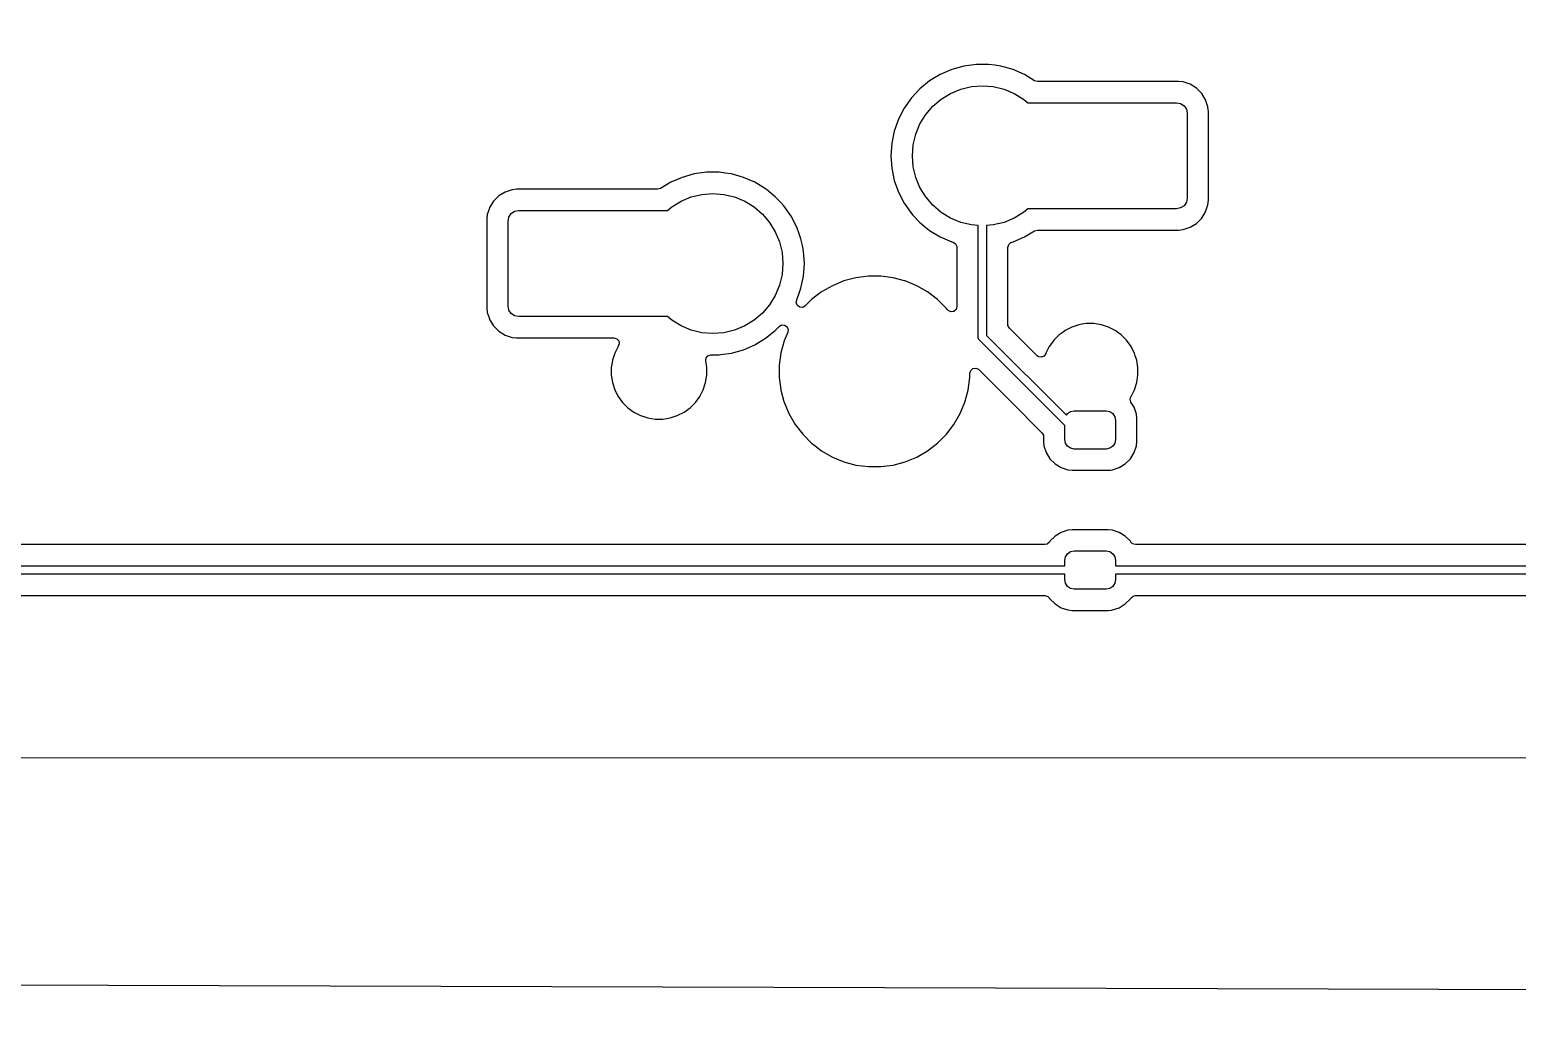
# Model space of a CAD drawing. Header units: millimetres. Extents: x 46 to 4458, y 59 to 1499.
# Drawn here: x 1683.35 to 1718.4, y 832.69 to 855.93 of the extents above; entities that cross this region are included whole.
import ezdxf

# ---------------------------------------------------------------- set-up
doc = ezdxf.new("R2010")
doc.units = ezdxf.units.MM
doc.layers.add('BLACK', color=7, linetype='Continuous')

msp = doc.modelspace()

# ---------------------------------------------------------------- linework, layer by layer
msp.add_lwpolyline([(1739.51188, 833.25441), (1638.06271, 833.5564), (1638.38771, 944.69762), (2107.13583, 944.69762), (2107.13583, 832.69492), (1950.85196, 832.69492)])
at = {"layer": 'BLACK', "linetype": 'Continuous'}
for p, q in [((1704.80644, 854.88075), (1704.55507, 854.72789)), ((1705.07627, 854.99795), (1704.80644, 854.88075)), ((1704.80644, 854.88075), (1704.80644, 854.88075)), ((1705.35956, 855.07733), (1705.07627, 854.99795)), ((1705.65102, 855.11739), (1705.35956, 855.07733)), ((1705.35956, 855.07733), (1705.35956, 855.07733)), ((1705.94522, 855.11739), (1705.65102, 855.11739)), ((1705.65102, 855.11739), (1705.65102, 855.11739)), ((1706.09095, 855.09736), (1705.94522, 855.11739)), ((1705.94522, 855.11739), (1705.94522, 855.11739)), ((1706.23667, 855.07733), (1706.09095, 855.09736)), ((1706.23668, 855.07733), (1706.23667, 855.07733)), ((1706.51996, 854.99795), (1706.23668, 855.07733)), ((1706.23668, 855.07733), (1706.23668, 855.07733)), ((1706.78979, 854.88075), (1706.51996, 854.99795)), ((1706.7898, 854.88075), (1706.78979, 854.88075)), ((1707.02875, 854.73544), (1706.7898, 854.88075)), ((1704.32686, 854.54223), (1704.12605, 854.32721)), ((1704.55507, 854.72789), (1704.32686, 854.54223)), ((1705.04904, 854.43705), (1705.28824, 854.53613)), ((1705.28824, 854.53613), (1705.54, 854.59657)), ((1705.54, 854.59657), (1705.79812, 854.61689)), ((1705.79812, 854.61689), (1706.05624, 854.59657)), ((1706.05624, 854.59657), (1706.308, 854.53613)), ((1706.308, 854.53613), (1706.5472, 854.43705)), ((1707.09318, 854.71739), (1707.02875, 854.73544)), ((1708.47099, 854.71739), (1707.09318, 854.71739)), ((1708.471, 854.71739), (1708.47099, 854.71739)), ((1710.42313, 854.71739), (1708.471, 854.71739)), ((1710.42314, 854.71739), (1710.42313, 854.71739)), ((1710.52591, 854.70689), (1710.42314, 854.71739)), ((1710.52592, 854.70689), (1710.52591, 854.70689)), ((1710.69245, 854.6517), (1710.52592, 854.70689)), ((1710.84178, 854.5596), (1710.69245, 854.6517)), ((1710.96583, 854.43554), (1710.84178, 854.5596)), ((1704.12605, 854.32721), (1703.9564, 854.08687)), ((1704.63139, 854.13361), (1704.82827, 854.30177)), ((1704.82827, 854.30177), (1705.04904, 854.43705)), ((1706.5472, 854.43705), (1706.76797, 854.30177)), ((1706.76797, 854.30177), (1706.86734, 854.21689)), ((1706.86734, 854.21689), (1708.42312, 854.21689)), ((1708.42312, 854.21689), (1710.37312, 854.21689)), ((1710.37312, 854.21689), (1710.46879, 854.19786)), ((1710.46879, 854.19786), (1710.5499, 854.14366)), ((1710.5499, 854.14366), (1710.60409, 854.06256)), ((1711.05793, 854.28622), (1710.96583, 854.43554)), ((1711.10563, 854.14229), (1711.05793, 854.28622)), ((1703.82105, 853.82565), (1703.72253, 853.54845)), ((1703.9564, 854.08687), (1703.82105, 853.82565)), ((1703.9564, 854.08687), (1703.9564, 854.08687)), ((1704.32796, 853.71597), (1704.46324, 853.93673)), ((1704.46324, 853.93673), (1704.63139, 854.13361)), ((1710.60409, 854.06256), (1710.62312, 853.96689)), ((1710.62312, 853.96689), (1710.62312, 851.96689)), ((1711.11312, 854.11969), (1711.10563, 854.14229)), ((1711.11312, 854.11968), (1711.11312, 854.11969)), ((1711.12069, 854.0456), (1711.11312, 854.11968)), ((1711.12362, 854.0169), (1711.12069, 854.0456)), ((1711.12362, 851.91688), (1711.12362, 854.0169)), ((1703.72252, 853.54843), (1703.66267, 853.2604)), ((1703.72253, 853.54845), (1703.72252, 853.54843)), ((1704.16843, 853.225), (1704.22888, 853.47677)), ((1704.22888, 853.47677), (1704.32796, 853.71597)), ((1703.66267, 853.2604), (1703.64259, 852.96689)), ((1703.66267, 853.2604), (1703.66267, 853.2604)), ((1704.14812, 852.96689), (1704.16843, 853.225)), ((1703.64259, 852.96689), (1703.66267, 852.67338)), ((1704.16843, 852.70877), (1704.14812, 852.96689)), ((1698.72627, 852.45795), (1698.45644, 852.34075)), ((1699.00956, 852.53733), (1698.72627, 852.45795)), ((1699.30102, 852.57739), (1699.00956, 852.53733)), ((1699.00956, 852.53733), (1699.00956, 852.53733)), ((1699.59522, 852.57739), (1699.30102, 852.57739)), ((1699.30102, 852.57739), (1699.30102, 852.57739)), ((1699.73407, 852.5583), (1699.59522, 852.57739)), ((1699.59522, 852.57739), (1699.59522, 852.57739)), ((1699.88667, 852.53733), (1699.73407, 852.5583)), ((1699.88668, 852.53733), (1699.88667, 852.53733)), ((1700.16996, 852.45795), (1699.88668, 852.53733)), ((1699.88668, 852.53733), (1699.88668, 852.53733)), ((1700.43979, 852.34075), (1700.16996, 852.45795)), ((1703.66267, 852.67338), (1703.66267, 852.67337)), ((1703.66267, 852.67337), (1703.72252, 852.38534)), ((1704.22888, 852.45701), (1704.16843, 852.70877)), ((1704.32796, 852.2178), (1704.22888, 852.45701)), ((1694.55378, 852.1117), (1694.40446, 852.0196)), ((1694.55379, 852.1117), (1694.55378, 852.1117)), ((1694.72032, 852.16689), (1694.55379, 852.1117)), ((1694.8231, 852.17739), (1694.72032, 852.16689)), ((1694.72032, 852.16689), (1694.72032, 852.16689)), ((1694.82312, 852.17739), (1694.8231, 852.17739)), ((1698.15306, 852.17739), (1694.82312, 852.17739)), ((1698.21749, 852.19544), (1698.15306, 852.17739)), ((1698.45644, 852.34075), (1698.21749, 852.19544)), ((1698.45644, 852.34075), (1698.45644, 852.34075)), ((1698.93824, 851.99613), (1699.19, 852.05657)), ((1699.19, 852.05657), (1699.44812, 852.07689)), ((1699.44812, 852.07689), (1699.70624, 852.05657)), ((1699.70624, 852.05657), (1699.958, 851.99613)), ((1700.4398, 852.34075), (1700.43979, 852.34075)), ((1700.69116, 852.18789), (1700.4398, 852.34075)), ((1700.69117, 852.18789), (1700.69116, 852.18789)), ((1700.71321, 852.16995), (1700.69117, 852.18789)), ((1700.69117, 852.18789), (1700.69117, 852.18789)), ((1700.91938, 852.00223), (1700.71321, 852.16995)), ((1703.72252, 852.38534), (1703.72253, 852.38533)), ((1703.72253, 852.38533), (1703.82105, 852.10813)), ((1703.82105, 852.10813), (1703.9564, 851.84691)), ((1704.46324, 851.99704), (1704.32796, 852.2178)), ((1694.17614, 851.70951), (1694.13312, 851.57968)), ((1694.1883, 851.74622), (1694.17614, 851.70951)), ((1694.18831, 851.74622), (1694.1883, 851.74622)), ((1694.28041, 851.89555), (1694.18831, 851.74622)), ((1694.40446, 852.0196), (1694.28041, 851.89555)), ((1698.37889, 851.67689), (1698.47827, 851.76177)), ((1698.47827, 851.76177), (1698.69904, 851.89705)), ((1698.69904, 851.89705), (1698.93824, 851.99613)), ((1699.958, 851.99613), (1700.1972, 851.89705)), ((1700.1972, 851.89705), (1700.41797, 851.76177)), ((1700.41797, 851.76177), (1700.61485, 851.59361)), ((1700.91938, 852.00222), (1700.91938, 852.00223)), ((1701.04235, 851.87055), (1700.91938, 852.00222)), ((1700.91938, 852.00222), (1700.91938, 852.00222)), ((1701.12019, 851.78721), (1701.04235, 851.87055)), ((1701.28984, 851.54687), (1701.12019, 851.78721)), ((1703.9564, 851.84691), (1703.9564, 851.8469)), ((1703.9564, 851.8469), (1704.12605, 851.60656)), ((1704.63139, 851.80016), (1704.46324, 851.99704)), ((1704.82827, 851.63201), (1704.63139, 851.80016)), ((1706.86734, 851.71689), (1706.76797, 851.63201)), ((1708.32312, 851.71689), (1706.86734, 851.71689)), ((1710.37312, 851.71689), (1708.32312, 851.71689)), ((1710.46879, 851.73592), (1710.37312, 851.71689)), ((1710.5499, 851.79011), (1710.46879, 851.73592)), ((1710.60409, 851.87122), (1710.5499, 851.79011)), ((1710.62312, 851.96689), (1710.60409, 851.87122)), ((1711.05793, 851.64755), (1711.11312, 851.81409)), ((1711.11312, 851.81409), (1711.12362, 851.91688)), ((1694.13312, 851.57968), (1694.12262, 851.4769)), ((1694.12262, 851.4769), (1694.12262, 849.37689)), ((1694.13312, 851.57968), (1694.13312, 851.57968)), ((1694.13312, 851.57968), (1694.13312, 851.57968)), ((1694.62312, 851.42689), (1694.64215, 851.52256)), ((1694.62312, 849.42689), (1694.62312, 851.42689)), ((1694.64215, 851.52256), (1694.69634, 851.60366)), ((1694.69634, 851.60366), (1694.77745, 851.65786)), ((1694.77745, 851.65786), (1694.87312, 851.67689)), ((1694.87312, 851.67689), (1696.92312, 851.67689)), ((1696.92312, 851.67689), (1698.37889, 851.67689)), ((1700.61485, 851.59361), (1700.783, 851.39673)), ((1700.783, 851.39673), (1700.91828, 851.17597)), ((1701.28984, 851.54686), (1701.28984, 851.54687)), ((1701.28984, 851.54687), (1701.28984, 851.54687)), ((1701.42519, 851.28565), (1701.28984, 851.54686)), ((1704.12605, 851.60656), (1704.16292, 851.56709)), ((1704.16292, 851.56709), (1704.31506, 851.40418)), ((1704.31506, 851.40418), (1704.32686, 851.39155)), ((1704.32686, 851.39155), (1704.42002, 851.31576)), ((1705.04904, 851.49673), (1704.82827, 851.63201)), ((1705.28824, 851.39764), (1705.04904, 851.49673)), ((1705.54, 851.3372), (1705.28824, 851.39764)), ((1706.308, 851.39764), (1706.05624, 851.3372)), ((1706.5472, 851.49673), (1706.308, 851.39764)), ((1706.76797, 851.63201), (1706.5472, 851.49673)), ((1710.69245, 851.28207), (1710.84178, 851.37418)), ((1710.84178, 851.37418), (1710.96583, 851.49823)), ((1710.96583, 851.49823), (1711.05793, 851.64755)), ((1700.91828, 851.17597), (1701.01736, 850.93677)), ((1701.48075, 851.12932), (1701.42519, 851.28565)), ((1701.52371, 851.00845), (1701.48075, 851.12932)), ((1701.52371, 851.00843), (1701.52371, 851.00845)), ((1701.55695, 850.84849), (1701.52371, 851.00843)), ((1704.42002, 851.31576), (1704.55507, 851.20589)), ((1704.55507, 851.20589), (1704.55507, 851.20589)), ((1704.55507, 851.20589), (1704.55507, 851.20589)), ((1704.55507, 851.20589), (1704.80644, 851.05303)), ((1704.80644, 851.05303), (1704.80644, 851.05303)), ((1704.80644, 851.05303), (1705.07628, 850.93582)), ((1705.69885, 851.3247), (1705.54, 851.3372)), ((1705.70004, 848.67497), (1705.69885, 851.3247)), ((1706.05624, 851.3372), (1705.89694, 851.32467)), ((1705.89694, 851.32467), (1705.8981, 848.73325)), ((1706.51996, 850.93582), (1706.78979, 851.05302)), ((1706.78979, 851.05302), (1706.7898, 851.05303)), ((1706.7898, 851.05303), (1707.02875, 851.19834)), ((1706.7898, 851.05303), (1706.7898, 851.05303)), ((1707.02875, 851.19834), (1707.09318, 851.21639)), ((1707.09318, 851.21639), (1708.2731, 851.21639)), ((1708.2731, 851.21639), (1708.27311, 851.21639)), ((1708.27311, 851.21639), (1710.42313, 851.21639)), ((1710.42313, 851.21639), (1710.52592, 851.22689)), ((1710.52592, 851.22689), (1710.69245, 851.28207)), ((1701.01736, 850.93677), (1701.07781, 850.685)), ((1701.07781, 850.685), (1701.09812, 850.42689)), ((1701.58357, 850.7204), (1701.55695, 850.84849)), ((1701.60364, 850.42689), (1701.58357, 850.7204)), ((1705.07628, 850.93582), (1705.10707, 850.92719)), ((1705.10707, 850.92719), (1705.16632, 850.89015)), ((1705.16632, 850.89015), (1705.19613, 850.82696)), ((1705.19613, 850.82696), (1705.19762, 850.80779)), ((1705.19762, 850.80779), (1705.19762, 849.41141)), ((1706.39862, 850.80779), (1706.4183, 850.87483)), ((1706.39862, 848.99457), (1706.39862, 850.80779)), ((1706.4183, 850.87483), (1706.47111, 850.92058)), ((1706.47111, 850.92058), (1706.48917, 850.92719)), ((1706.48917, 850.92719), (1706.51996, 850.93582)), ((1706.51996, 850.93582), (1706.51996, 850.93582)), ((1701.09812, 850.42689), (1701.07781, 850.16877)), ((1701.58357, 850.13338), (1701.60364, 850.42689)), ((1701.07781, 850.16877), (1701.01736, 849.91701)), ((1701.52371, 849.84534), (1701.56032, 850.02149)), ((1701.56032, 850.02149), (1701.58357, 850.13338)), ((1702.53512, 850.01674), (1702.26332, 849.90415)), ((1702.81932, 850.09289), (1702.53512, 850.01674)), ((1703.111, 850.13129), (1702.81932, 850.09289)), ((1703.11101, 850.13129), (1703.111, 850.13129)), ((1703.40523, 850.13129), (1703.11101, 850.13129)), ((1703.11101, 850.13129), (1703.11101, 850.13129)), ((1703.40524, 850.13129), (1703.40523, 850.13129)), ((1703.40523, 850.13129), (1703.40523, 850.13129)), ((1703.69692, 850.09289), (1703.40524, 850.13129)), ((1703.96338, 850.02149), (1703.69692, 850.09289)), ((1703.69692, 850.09289), (1703.69692, 850.09289)), ((1703.69692, 850.09289), (1703.69692, 850.09289)), ((1703.98111, 850.01674), (1703.96338, 850.02149)), ((1704.25291, 849.90415), (1703.98111, 850.01674)), ((1700.91828, 849.6778), (1700.783, 849.45704)), ((1701.01736, 849.91701), (1700.91828, 849.6778)), ((1701.42868, 849.57793), (1701.46666, 849.6848)), ((1701.46666, 849.6848), (1701.52371, 849.84533)), ((1701.52371, 849.84533), (1701.52371, 849.84534)), ((1701.52371, 849.84534), (1701.52371, 849.84534)), ((1702.00851, 849.75704), (1701.77511, 849.57794)), ((1702.00853, 849.75705), (1702.00851, 849.75704)), ((1702.26331, 849.90415), (1702.00853, 849.75705)), ((1702.26332, 849.90415), (1702.26331, 849.90415)), ((1704.25293, 849.90415), (1704.25291, 849.90415)), ((1704.50771, 849.75705), (1704.25293, 849.90415)), ((1704.50772, 849.75704), (1704.50771, 849.75705)), ((1704.50771, 849.75705), (1704.50771, 849.75705)), ((1704.74113, 849.57794), (1704.50772, 849.75704)), ((1704.50772, 849.75704), (1704.50772, 849.75704)), ((1704.50772, 849.75704), (1704.50772, 849.75704)), ((1694.12262, 849.37689), (1694.12262, 849.37687)), ((1694.12262, 849.37687), (1694.13312, 849.27409)), ((1694.13312, 849.27409), (1694.13312, 849.27409)), ((1694.13312, 849.27409), (1694.17378, 849.15139)), ((1694.64215, 849.33122), (1694.62312, 849.42689)), ((1694.69634, 849.25011), (1694.64215, 849.33122)), ((1694.77745, 849.19592), (1694.69634, 849.25011)), ((1700.61485, 849.26016), (1700.41797, 849.09201)), ((1700.783, 849.45704), (1700.61485, 849.26016)), ((1701.41401, 849.50704), (1701.42396, 849.56529)), ((1701.43843, 849.44158), (1701.41401, 849.50704)), ((1701.42396, 849.56529), (1701.42519, 849.56811)), ((1701.42519, 849.56812), (1701.42868, 849.57793)), ((1701.42519, 849.56811), (1701.42519, 849.56812)), ((1701.49436, 849.39971), (1701.43843, 849.44158)), ((1701.56405, 849.39472), (1701.49436, 849.39971)), ((1701.62538, 849.42821), (1701.56405, 849.39472)), ((1701.77511, 849.57794), (1701.62538, 849.42821)), ((1704.74114, 849.57793), (1704.74113, 849.57794)), ((1704.94916, 849.3699), (1704.74114, 849.57793)), ((1704.94917, 849.36989), (1704.94916, 849.3699)), ((1704.97524, 849.33592), (1704.94917, 849.36989)), ((1704.99242, 849.31769), (1704.97524, 849.33592)), ((1705.05597, 849.28867), (1704.99242, 849.31769)), ((1705.12513, 849.29861), (1705.05597, 849.28867)), ((1705.17793, 849.34437), (1705.12513, 849.29861)), ((1705.19762, 849.41141), (1705.17793, 849.34437)), ((1694.17378, 849.15139), (1694.18831, 849.10755)), ((1694.18831, 849.10755), (1694.28041, 848.95823)), ((1694.28041, 848.95823), (1694.40446, 848.83418)), ((1694.87312, 849.17689), (1694.77745, 849.19592)), ((1696.79812, 849.17689), (1694.87312, 849.17689)), ((1698.37889, 849.17689), (1696.79812, 849.17689)), ((1698.47827, 849.09201), (1698.37889, 849.17689)), ((1698.69904, 848.95673), (1698.47827, 849.09201)), ((1698.93824, 848.85764), (1698.69904, 848.95673)), ((1700.1972, 848.95673), (1699.958, 848.85764)), ((1700.41797, 849.09201), (1700.1972, 848.95673)), ((1700.91938, 848.85155), (1701.00761, 848.94602)), ((1701.00761, 848.94602), (1701.06775, 848.98158)), ((1701.06775, 848.98158), (1701.13757, 848.97898)), ((1701.13757, 848.97898), (1701.1949, 848.93904)), ((1701.1949, 848.93904), (1701.22154, 848.87445)), ((1706.40145, 848.96822), (1706.39862, 848.99457)), ((1706.43494, 848.90689), (1706.40145, 848.96822)), ((1706.80858, 848.53325), (1706.43494, 848.90689)), ((1707.90608, 848.92993), (1707.74823, 848.8495)), ((1708.07456, 848.98467), (1707.90608, 848.92993)), ((1707.90608, 848.92993), (1707.90608, 848.92993)), ((1708.19121, 849.00315), (1708.07456, 848.98467)), ((1708.24954, 849.01239), (1708.19121, 849.00315)), ((1708.4267, 849.01239), (1708.24954, 849.01239)), ((1708.51419, 848.99853), (1708.4267, 849.01239)), ((1708.60168, 848.98467), (1708.51419, 848.99853)), ((1708.77016, 848.92993), (1708.60168, 848.98467)), ((1708.92398, 848.85155), (1708.77016, 848.92993)), ((1708.77016, 848.92993), (1708.77016, 848.92993)), ((1694.40446, 848.83418), (1694.55379, 848.74207)), ((1694.55379, 848.74207), (1694.72032, 848.68689)), ((1694.72032, 848.68689), (1694.82311, 848.67639)), ((1694.82311, 848.67639), (1696.75024, 848.67639)), ((1696.75024, 848.67639), (1696.75025, 848.67639)), ((1696.75025, 848.67639), (1697.11717, 848.67639)), ((1697.11717, 848.67639), (1697.18421, 848.6567)), ((1697.18421, 848.6567), (1697.22996, 848.6039)), ((1697.22996, 848.6039), (1697.2399, 848.53474)), ((1699.19, 848.7972), (1698.93824, 848.85764)), ((1699.44812, 848.77689), (1699.19, 848.7972)), ((1699.70624, 848.7972), (1699.44812, 848.77689)), ((1699.958, 848.85764), (1699.70624, 848.7972)), ((1700.4398, 848.51303), (1700.69117, 848.66589)), ((1700.69117, 848.66589), (1700.91938, 848.85155)), ((1701.12827, 848.60988), (1701.05212, 848.32568)), ((1701.21279, 848.81393), (1701.12827, 848.60988)), ((1701.22154, 848.87445), (1701.21279, 848.81393)), ((1705.71497, 848.63892), (1705.70004, 848.67497)), ((1705.72741, 848.62376), (1705.71497, 848.63892)), ((1707.73812, 846.61553), (1705.72741, 848.62376)), ((1705.8981, 848.73325), (1707.77945, 846.85422)), ((1707.44724, 848.57551), (1707.37551, 848.47678)), ((1707.47964, 848.6201), (1707.44724, 848.57551)), ((1707.6049, 848.74537), (1707.47964, 848.6201)), ((1707.47964, 848.6201), (1707.47964, 848.6201)), ((1707.47964, 848.6201), (1707.47964, 848.6201)), ((1707.60491, 848.74537), (1707.6049, 848.74537)), ((1707.6049, 848.74537), (1707.6049, 848.74537)), ((1707.69916, 848.81385), (1707.60491, 848.74537)), ((1707.74823, 848.8495), (1707.69916, 848.81385)), ((1708.92801, 848.8495), (1708.92398, 848.85155)), ((1709.07133, 848.74537), (1708.92801, 848.8495)), ((1709.1966, 848.6201), (1709.07133, 848.74537)), ((1709.30073, 848.47678), (1709.1966, 848.6201)), ((1697.13508, 848.31893), (1697.08033, 848.15044)), ((1697.21551, 848.47678), (1697.13508, 848.31893)), ((1697.13508, 848.31893), (1697.13508, 848.31893)), ((1697.21749, 848.47951), (1697.21551, 848.47678)), ((1697.2399, 848.53474), (1697.21749, 848.47951)), ((1699.27867, 848.13299), (1699.28762, 848.20228)), ((1699.28762, 848.20228), (1699.33262, 848.25573)), ((1699.33262, 848.25573), (1699.39937, 848.27637)), ((1699.39937, 848.27637), (1699.40114, 848.27639)), ((1699.40114, 848.27639), (1699.59522, 848.27639)), ((1699.59522, 848.27639), (1699.63028, 848.28121)), ((1699.63028, 848.28121), (1699.88667, 848.31645)), ((1699.88667, 848.31645), (1700.16996, 848.39582)), ((1700.16996, 848.39582), (1700.4398, 848.51303)), ((1701.05212, 848.32568), (1701.01372, 848.034)), ((1707.08525, 848.25658), (1706.80858, 848.53325)), ((1707.11821, 848.23299), (1707.08525, 848.25658)), ((1707.18706, 848.22107), (1707.11821, 848.23299)), ((1707.25142, 848.24827), (1707.18706, 848.22107)), ((1707.29086, 848.30595), (1707.25142, 848.24827)), ((1707.29508, 848.31893), (1707.29086, 848.30595)), ((1707.37551, 848.47678), (1707.29508, 848.31893)), ((1709.32903, 848.42125), (1709.30073, 848.47678)), ((1709.38116, 848.31893), (1709.32903, 848.42125)), ((1709.40182, 848.25534), (1709.38116, 848.31893)), ((1709.38116, 848.31893), (1709.38116, 848.31893)), ((1709.43591, 848.15044), (1709.40182, 848.25534)), ((1697.06425, 848.0489), (1697.05262, 847.97547)), ((1697.05262, 847.97547), (1697.05262, 847.79831)), ((1697.08033, 848.15044), (1697.06425, 848.0489)), ((1699.30362, 847.97547), (1699.27867, 848.13299)), ((1699.30362, 847.79831), (1699.30362, 847.97547)), ((1701.01372, 848.034), (1701.01372, 848.03399)), ((1701.01372, 848.03399), (1701.01372, 847.73979)), ((1705.50252, 847.84148), (1705.5222, 847.90852)), ((1705.50252, 847.73978), (1705.50252, 847.84148)), ((1705.5222, 847.90852), (1705.57501, 847.95427)), ((1705.57501, 847.95427), (1705.64417, 847.96422)), ((1705.64417, 847.96422), (1705.70772, 847.93519)), ((1705.70772, 847.93519), (1705.7142, 847.92916)), ((1705.7142, 847.92916), (1706.45843, 847.18493)), ((1709.46362, 847.97547), (1709.43591, 848.15044)), ((1709.46362, 847.79831), (1709.46362, 847.97547)), ((1697.05262, 847.79831), (1697.06565, 847.71601)), ((1697.06565, 847.71601), (1697.08033, 847.62333)), ((1697.08033, 847.62333), (1697.13508, 847.45485)), ((1699.22116, 847.45485), (1699.27591, 847.62333)), ((1699.27591, 847.62333), (1699.30362, 847.79831)), ((1701.01372, 847.73979), (1701.01372, 847.73977)), ((1701.01372, 847.73977), (1701.0521, 847.44827)), ((1705.46412, 847.44809), (1705.50252, 847.73978)), ((1709.38116, 847.45485), (1709.43591, 847.62333)), ((1709.43591, 847.62333), (1709.46362, 847.79831)), ((1697.13508, 847.45485), (1697.13508, 847.45485)), ((1697.13508, 847.45485), (1697.19592, 847.33543)), ((1697.19592, 847.33543), (1697.21551, 847.297)), ((1697.21551, 847.297), (1697.31964, 847.15367)), ((1697.31964, 847.15367), (1697.44491, 847.0284)), ((1698.91133, 847.0284), (1699.0366, 847.15367)), ((1699.0366, 847.15367), (1699.14073, 847.297)), ((1699.14073, 847.297), (1699.22116, 847.45485)), ((1701.0521, 847.44827), (1701.05212, 847.44809)), ((1701.05212, 847.44809), (1701.12375, 847.18077)), ((1701.12375, 847.18077), (1701.12827, 847.16389)), ((1701.12827, 847.16389), (1701.24085, 846.89209)), ((1705.27648, 846.89474), (1705.38797, 847.16389)), ((1705.38797, 847.1639), (1705.46412, 847.44809)), ((1705.38797, 847.16389), (1705.38797, 847.1639)), ((1705.38797, 847.16389), (1705.38797, 847.16389)), ((1706.45843, 847.18493), (1707.2013, 846.44206)), ((1709.28057, 847.23138), (1709.29882, 847.29388)), ((1709.29901, 847.16399), (1709.28057, 847.23138)), ((1709.29882, 847.29388), (1709.30072, 847.29698)), ((1709.37512, 847.04059), (1709.29901, 847.16399)), ((1709.30072, 847.29698), (1709.30073, 847.297)), ((1709.30073, 847.297), (1709.38116, 847.45485)), ((1697.44491, 847.0284), (1697.58823, 846.92427)), ((1697.58823, 846.92427), (1697.6514, 846.89208)), ((1697.6514, 846.89208), (1697.74608, 846.84385)), ((1697.74608, 846.84385), (1697.74608, 846.84384)), ((1697.74608, 846.84384), (1697.81797, 846.82049)), ((1697.81797, 846.82049), (1697.91456, 846.7891)), ((1697.91456, 846.7891), (1698.08954, 846.76139)), ((1698.2667, 846.76139), (1698.44167, 846.7891)), ((1698.44167, 846.7891), (1698.61016, 846.84385)), ((1698.61016, 846.84385), (1698.76801, 846.92427)), ((1698.76801, 846.92427), (1698.91133, 847.0284)), ((1701.24085, 846.89209), (1701.24086, 846.89208)), ((1701.24086, 846.89208), (1701.38796, 846.6373)), ((1705.12827, 846.63729), (1705.27538, 846.89208)), ((1705.27538, 846.89208), (1705.27648, 846.89474)), ((1707.77945, 846.85422), (1707.80402, 846.89099)), ((1707.80402, 846.89099), (1707.87702, 846.93976)), ((1707.87702, 846.93976), (1707.96312, 846.95689)), ((1707.96312, 846.95689), (1708.71312, 846.95689)), ((1708.71312, 846.95689), (1708.79922, 846.93976)), ((1708.79922, 846.93976), (1708.87222, 846.89099)), ((1708.87222, 846.89099), (1708.92099, 846.81799)), ((1708.92099, 846.81799), (1708.93812, 846.73189)), ((1709.37512, 847.04058), (1709.37512, 847.04059)), ((1709.37512, 847.04059), (1709.37512, 847.04059)), ((1709.42847, 846.8796), (1709.37512, 847.04058)), ((1709.43862, 846.78023), (1709.42847, 846.8796)), ((1698.08954, 846.76139), (1698.08954, 846.76139)), ((1698.08954, 846.76139), (1698.2667, 846.76139)), ((1698.2667, 846.76139), (1698.2667, 846.76139)), ((1701.38796, 846.6373), (1701.38797, 846.63728)), ((1701.38797, 846.63728), (1701.56707, 846.40388)), ((1704.94917, 846.40388), (1705.12827, 846.63729)), ((1707.2013, 846.44206), (1707.23479, 846.38074)), ((1707.73812, 846.28189), (1707.73812, 846.61553)), ((1708.93812, 846.73189), (1708.93812, 846.28189)), ((1709.43862, 846.23354), (1709.43862, 846.78023)), ((1701.56707, 846.40388), (1701.56707, 846.40387)), ((1701.56707, 846.40387), (1701.7751, 846.19584)), ((1701.7751, 846.19584), (1701.77511, 846.19584)), ((1701.77511, 846.19584), (1701.85547, 846.13418)), ((1701.85547, 846.13418), (1702.00852, 846.01673)), ((1704.50772, 846.01673), (1704.74113, 846.19584)), ((1704.74113, 846.19584), (1704.94917, 846.40388)), ((1707.23479, 846.38074), (1707.23762, 846.35438)), ((1707.23762, 846.35438), (1707.23762, 846.23355)), ((1707.23762, 846.23355), (1707.23762, 846.23353)), ((1707.23762, 846.23353), (1707.24777, 846.13418)), ((1707.24777, 846.13418), (1707.24777, 846.13418)), ((1707.24777, 846.13418), (1707.30112, 845.97319)), ((1707.75525, 846.19578), (1707.73812, 846.28189)), ((1707.80402, 846.12279), (1707.75525, 846.19578)), ((1707.87702, 846.07401), (1707.80402, 846.12279)), ((1708.87222, 846.12279), (1708.79922, 846.07401)), ((1708.92099, 846.19578), (1708.87222, 846.12279)), ((1708.93812, 846.28189), (1708.92099, 846.19578)), ((1709.37512, 845.97319), (1709.42847, 846.13418)), ((1709.42847, 846.13418), (1709.43862, 846.23354)), ((1702.00852, 846.01673), (1702.00853, 846.01673)), ((1702.00853, 846.01673), (1702.26331, 845.86963)), ((1702.26331, 845.86963), (1702.26332, 845.86962)), ((1702.26332, 845.86962), (1702.53512, 845.75704)), ((1702.53512, 845.75704), (1702.53513, 845.75704)), ((1702.53513, 845.75704), (1702.53513, 845.75704)), ((1702.53513, 845.75704), (1702.81932, 845.68089)), ((1703.69692, 845.68089), (1703.98111, 845.75704)), ((1703.98111, 845.75704), (1704.13227, 845.81965)), ((1704.13227, 845.81965), (1704.25291, 845.86962)), ((1704.25291, 845.86962), (1704.25292, 845.86962)), ((1704.25292, 845.86963), (1704.50772, 846.01673)), ((1704.25292, 845.86962), (1704.25292, 845.86963)), ((1707.30112, 845.97319), (1707.30112, 845.97318)), ((1707.30112, 845.97318), (1707.39015, 845.82885)), ((1707.39015, 845.82885), (1707.39015, 845.82884)), ((1707.39015, 845.82884), (1707.51007, 845.70892)), ((1707.96312, 846.05689), (1707.87702, 846.07401)), ((1708.71312, 846.05689), (1707.96312, 846.05689)), ((1708.79922, 846.07401), (1708.71312, 846.05689)), ((1709.16616, 845.70892), (1709.28609, 845.82884)), ((1709.28609, 845.82884), (1709.37512, 845.97319)), ((1702.81932, 845.68089), (1703.11101, 845.64249)), ((1703.11101, 845.64249), (1703.11102, 845.64249)), ((1703.11102, 845.64249), (1703.40522, 845.64249)), ((1703.40522, 845.64249), (1703.40523, 845.64249)), ((1703.40523, 845.64249), (1703.69692, 845.68089)), ((1707.51007, 845.70892), (1707.51008, 845.70892)), ((1707.51008, 845.70892), (1707.65441, 845.61989)), ((1707.65441, 845.61989), (1707.65442, 845.61989)), ((1707.65442, 845.61989), (1707.65442, 845.61988)), ((1707.65442, 845.61988), (1707.81541, 845.56654)), ((1707.81541, 845.56654), (1707.91477, 845.55639)), ((1707.91477, 845.55639), (1708.76146, 845.55639)), ((1708.76146, 845.55639), (1708.76147, 845.55639)), ((1708.76147, 845.55639), (1708.81588, 845.56195)), ((1708.76147, 845.55639), (1708.76147, 845.55639)), ((1708.81588, 845.56195), (1708.86083, 845.56654)), ((1708.86083, 845.56654), (1709.02182, 845.61988)), ((1709.02182, 845.61988), (1709.16616, 845.70892)), ((1707.51007, 844.00486), (1707.39015, 843.88493)), ((1707.51008, 844.00486), (1707.51007, 844.00486)), ((1707.65441, 844.09389), (1707.51008, 844.00486)), ((1707.65442, 844.09389), (1707.65441, 844.09389)), ((1707.81541, 844.14724), (1707.65442, 844.09389)), ((1707.91476, 844.15739), (1707.81541, 844.14724)), ((1707.81541, 844.14724), (1707.81541, 844.14724)), ((1707.91478, 844.15739), (1707.91476, 844.15739)), ((1708.76147, 844.15739), (1707.91478, 844.15739)), ((1708.86083, 844.14724), (1708.76147, 844.15739)), ((1709.02181, 844.09389), (1708.86083, 844.14724)), ((1709.02182, 844.09389), (1709.02181, 844.09389)), ((1709.16616, 844.00486), (1709.02182, 844.09389)), ((1709.02182, 844.09389), (1709.02182, 844.09389)), ((1709.02182, 844.09389), (1709.02182, 844.09389)), ((1709.28609, 843.88493), (1709.16616, 844.00486)), ((1709.16616, 844.00486), (1709.16616, 844.00486)), ((1707.27312, 843.80739), (1680.82812, 843.80739)), ((1707.32671, 843.81957), (1707.27312, 843.80739)), ((1707.37865, 843.86629), (1707.32671, 843.81957)), ((1707.39015, 843.88493), (1707.37865, 843.86629)), ((1707.80402, 843.59099), (1707.87702, 843.63976)), ((1707.87702, 843.63976), (1707.96312, 843.65689)), ((1707.96312, 843.65689), (1708.71312, 843.65689)), ((1708.71312, 843.65689), (1708.79922, 843.63976)), ((1708.79922, 843.63976), (1708.87222, 843.59099)), ((1709.29481, 843.87078), (1709.28609, 843.88493)), ((1709.29758, 843.86629), (1709.29481, 843.87078)), ((1709.33608, 843.82707), (1709.29758, 843.86629)), ((1709.40312, 843.80739), (1709.33608, 843.82707)), ((1756.79387, 843.80739), (1709.40312, 843.80739)), ((1680.36312, 843.30576), (1707.73812, 843.30686)), ((1707.73812, 843.43189), (1707.75525, 843.51799)), ((1707.73812, 843.30686), (1707.73812, 843.43189)), ((1707.75525, 843.51799), (1707.80402, 843.59099)), ((1708.87222, 843.59099), (1708.92099, 843.51799)), ((1708.92099, 843.51799), (1708.93812, 843.43189)), ((1708.93812, 843.43189), (1708.93812, 843.30499)), ((1708.93812, 843.30499), (1759.81548, 843.30689)), ((1707.73812, 843.10878), (1680.36312, 843.10768)), ((1707.73812, 842.98189), (1707.73812, 843.10878)), ((1707.75525, 842.89578), (1707.73812, 842.98189)), ((1708.93812, 842.98189), (1708.92099, 842.89578)), ((1759.77217, 843.10881), (1708.93812, 843.10691)), ((1708.93812, 843.10691), (1708.93812, 842.98189)), ((1680.82812, 842.60639), (1707.27312, 842.60639)), ((1707.27312, 842.60639), (1707.34015, 842.5867)), ((1707.34015, 842.5867), (1707.37865, 842.54748)), ((1707.80402, 842.82279), (1707.75525, 842.89578)), ((1707.87702, 842.77401), (1707.80402, 842.82279)), ((1707.96312, 842.75689), (1707.87702, 842.77401)), ((1708.71312, 842.75689), (1707.96312, 842.75689)), ((1708.79922, 842.77401), (1708.71312, 842.75689)), ((1708.87222, 842.82279), (1708.79922, 842.77401)), ((1708.92099, 842.89578), (1708.87222, 842.82279)), ((1709.29758, 842.54748), (1709.34953, 842.59421)), ((1709.34953, 842.59421), (1709.40312, 842.60639)), ((1709.40312, 842.60639), (1759.51539, 842.60639)), ((1707.37865, 842.54748), (1707.38421, 842.53847)), ((1707.38421, 842.53847), (1707.39015, 842.52884)), ((1707.39015, 842.52884), (1707.51007, 842.40892)), ((1707.51007, 842.40892), (1707.51008, 842.40892)), ((1707.51008, 842.40892), (1707.65441, 842.31989)), ((1707.65441, 842.31989), (1707.65442, 842.31989)), ((1707.65442, 842.31989), (1707.65442, 842.31988)), ((1707.65442, 842.31988), (1707.81541, 842.26654)), ((1707.81541, 842.26654), (1707.91477, 842.25639)), ((1707.91477, 842.25639), (1708.76146, 842.25639)), ((1708.76146, 842.25639), (1708.76147, 842.25639)), ((1708.76147, 842.25639), (1708.84012, 842.26442)), ((1708.76147, 842.25639), (1708.76147, 842.25639)), ((1708.84012, 842.26442), (1708.86083, 842.26654)), ((1708.86083, 842.26654), (1709.02182, 842.31988)), ((1709.02182, 842.31988), (1709.16616, 842.40892)), ((1709.16616, 842.40892), (1709.28609, 842.52884)), ((1709.28609, 842.52884), (1709.29758, 842.54748)), ((1742.31452, 838.79366), (1646.63266, 838.76065))]:
    msp.add_line(p, q, dxfattribs=at)

doc.saveas('drawing.dxf')
